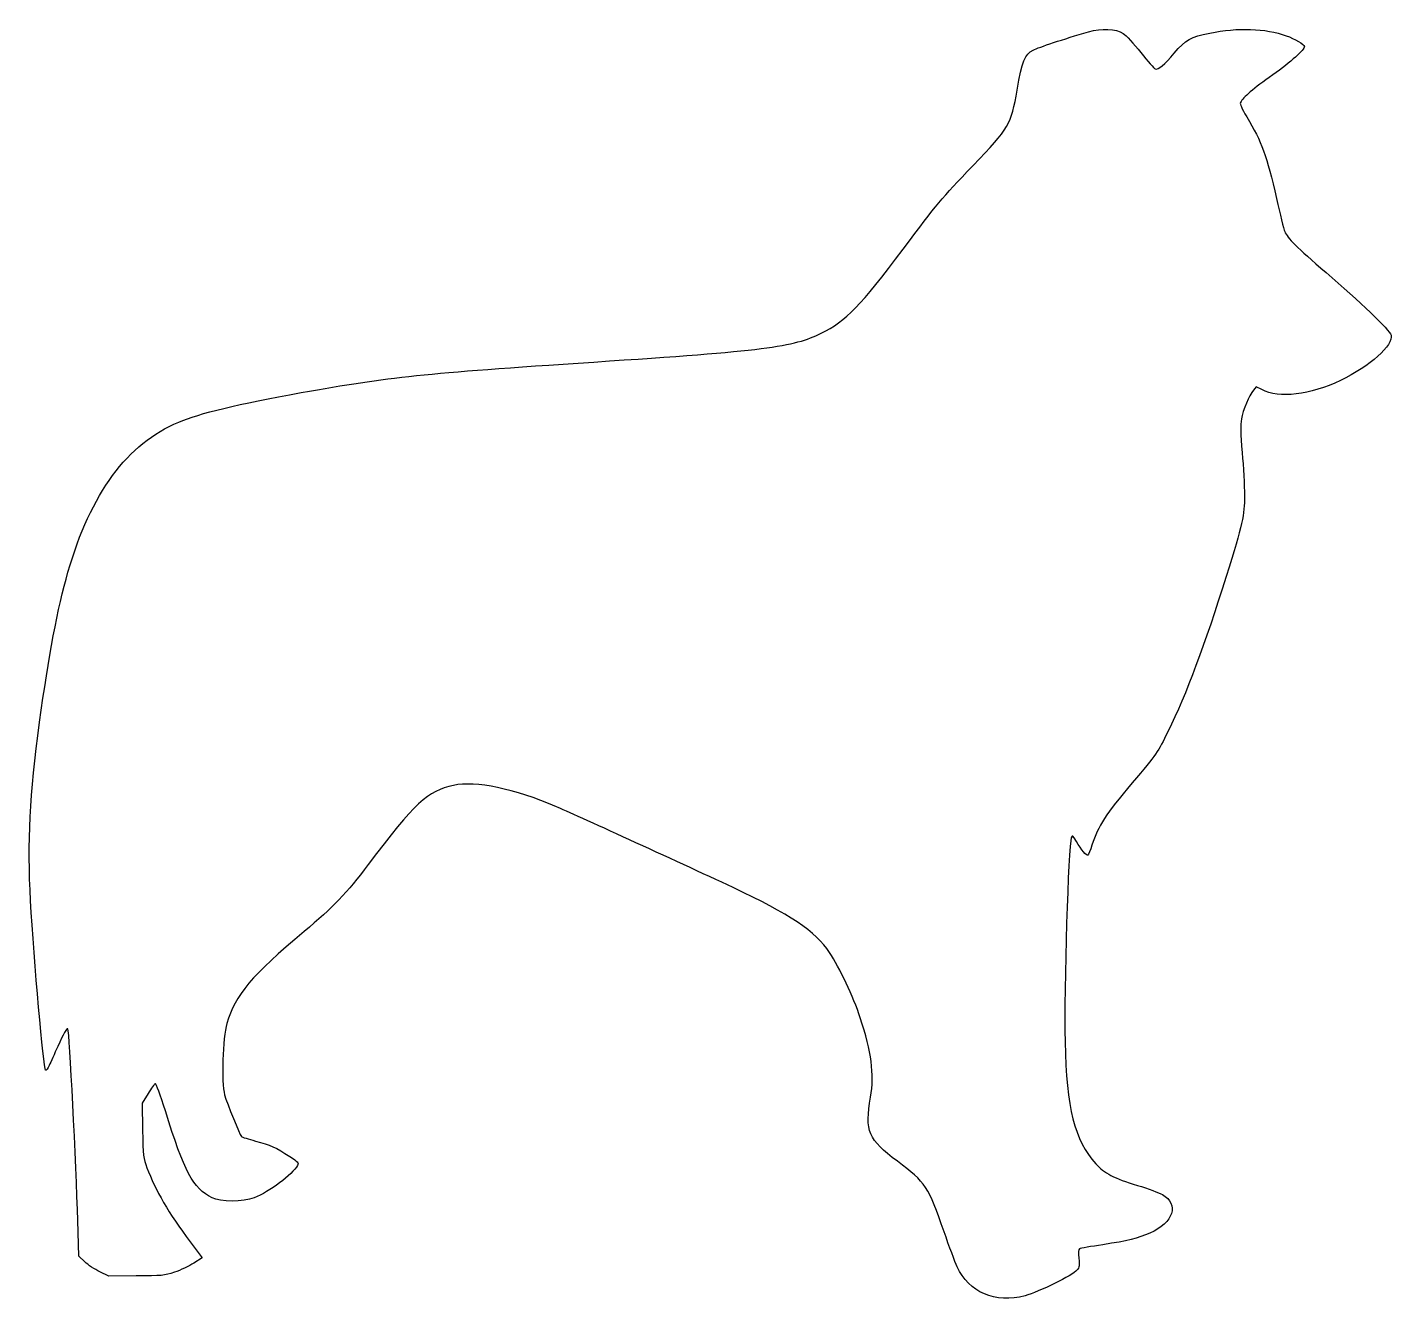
# Model space of a CAD drawing. Header units: centimetres. Extents: x -17.7 to 17.7, y -16.6 to 16.5.
import ezdxf

# ---------------------------------------------------------------- set-up
doc = ezdxf.new("R2010")
doc.units = ezdxf.units.CM
doc.header["$MEASUREMENT"] = 0
doc.layers.add('Layer 1', color=7, linetype='Continuous')

msp = doc.modelspace()

# ---------------------------------------------------------------- linework, layer by layer
at = {"layer": 'Layer 1'}
msp.add_open_spline([(9.78958, 16.36536), (9.14047, 16.17839), (8.50547, 15.96672), (8.3573, 15.89264), (8.3573, 15.89264), (8.13858, 15.77975), (8.06802, 15.61042), (7.94102, 14.85547), (7.94102, 14.85547), (7.78933, 13.96647), (7.73994, 13.8818), (6.80155, 12.90108), (6.80155, 12.90108), (5.95841, 12.02266), (5.88786, 11.938), (4.9918, 10.73855), (4.9918, 10.73855), (3.88055, 9.25688), (3.52072, 8.88647), (2.86808, 8.55838), (2.86808, 8.55838), (2.15194, 8.20207), (1.38994, 8.1033), (-3.01625, 7.81402), (-3.01625, 7.81402), (-7.49653, 7.51769), (-8.26911, 7.43655), (-10.59744, 7.02027), (-10.59744, 7.02027), (-12.23786, 6.72394), (-13.22916, 6.48758), (-13.76891, 6.25827), (-13.76891, 6.25827), (-15.09888, 5.70088), (-16.04785, 4.41677), (-16.63699, 2.37066), (-16.63699, 2.37066), (-16.90157, 1.43933), (-17.13793, 0.19755), (-17.37077, -1.51695), (-17.37077, -1.51695), (-17.6283, -3.41137), (-17.68827, -4.60023), (-17.6036, -6.13834), (-17.6036, -6.13834), (-17.51541, -7.70115), (-17.27199, -10.46692), (-17.21554, -10.5269), (-17.21554, -10.5269), (-17.20143, -10.54101), (-17.15557, -10.48809), (-17.12029, -10.40343), (-17.12029, -10.40343), (-17.08148, -10.31876), (-16.98271, -10.09651), (-16.90157, -9.91307), (-16.90157, -9.91307), (-16.75693, -9.58499), (-16.66521, -9.42624), (-16.63699, -9.45799), (-16.63699, -9.45799), (-16.59818, -9.4968), (-16.41827, -12.99988), (-16.38299, -14.42157), (-16.38299, -14.42157), (-16.38299, -14.42157), (-16.3583, -15.34585), (-16.3583, -15.34585), (-16.3583, -15.34585), (-16.3583, -15.34585), (-16.20308, -15.49049), (-16.20308, -15.49049), (-16.20308, -15.49049), (-16.11489, -15.5681), (-15.94202, -15.68452), (-15.8115, -15.74449), (-15.8115, -15.74449), (-15.8115, -15.74449), (-15.57514, -15.85738), (-15.57514, -15.85738), (-15.57514, -15.85738), (-15.57514, -15.85738), (-14.86958, -15.85385), (-14.86958, -15.85385), (-14.86958, -15.85385), (-14.1993, -15.85385), (-14.14991, -15.85032), (-13.87827, -15.7586), (-13.87827, -15.7586), (-13.72305, -15.70568), (-13.49727, -15.59985), (-13.37733, -15.52224), (-13.37733, -15.52224), (-13.37733, -15.52224), (-13.15861, -15.38466), (-13.15861, -15.38466), (-13.15861, -15.38466), (-13.15861, -15.38466), (-13.47258, -14.96838), (-13.47258, -14.96838), (-13.47258, -14.96838), (-14.02997, -14.22755), (-14.37216, -13.63841), (-14.59089, -13.0528), (-14.59089, -13.0528), (-14.68261, -12.80233), (-14.68967, -12.75294), (-14.70378, -12.08266), (-14.70378, -12.08266), (-14.70378, -12.08266), (-14.71436, -11.3771), (-14.71436, -11.3771), (-14.71436, -11.3771), (-14.71436, -11.3771), (-14.56267, -11.13368), (-14.56267, -11.13368), (-14.56267, -11.13368), (-14.478, -10.99962), (-14.39334, -10.88321), (-14.37217, -10.87615), (-14.37217, -10.87615), (-14.351, -10.86909), (-14.24164, -11.17248), (-14.11464, -11.57818), (-14.11464, -11.57818), (-13.62428, -13.15862), (-13.3985, -13.57843), (-12.90461, -13.83243), (-12.90461, -13.83243), (-12.68589, -13.94532), (-12.1038, -13.94532), (-11.811, -13.83243), (-11.811, -13.83243), (-11.42647, -13.68426), (-10.81969, -13.22918), (-10.69269, -12.99282), (-10.69269, -12.99282), (-10.65741, -12.92226), (-10.67505, -12.90463), (-10.89377, -12.75999), (-10.89377, -12.75999), (-11.24302, -12.52716), (-11.4053, -12.4566), (-11.77924, -12.36135), (-11.77924, -12.36135), (-11.96268, -12.31196), (-12.12849, -12.26257), (-12.14613, -12.24493), (-12.14613, -12.24493), (-12.18846, -12.2026), (-12.51302, -11.39474), (-12.58005, -11.1619), (-12.58005, -11.1619), (-12.66824, -10.85498), (-12.63297, -9.68376), (-12.52361, -9.31334), (-12.52361, -9.31334), (-12.30842, -8.58662), (-11.8745, -8.06803), (-10.51983, -6.93562), (-10.51983, -6.93562), (-9.77194, -6.3112), (-9.41564, -5.94079), (-8.86177, -5.20348), (-8.86177, -5.20348), (-7.65174, -3.59834), (-7.32366, -3.29142), (-6.65338, -3.15031), (-6.65338, -3.15031), (-6.07835, -3.03037), (-5.07646, -3.23498), (-3.98638, -3.70417), (-3.98638, -3.70417), (-3.55952, -3.88409), (-0.9031, -5.10117), (0.58562, -5.79614), (0.58562, -5.79614), (2.04612, -6.477), (2.72345, -6.93208), (3.08329, -7.47889), (3.08329, -7.47889), (3.34787, -7.88106), (3.70065, -8.62542), (3.88057, -9.1687), (3.88057, -9.1687), (4.17338, -10.06123), (4.24746, -10.61862), (4.14515, -11.22187), (4.14515, -11.22187), (3.99698, -12.1144), (4.08165, -12.31548), (4.84365, -12.88698), (4.84365, -12.88698), (5.5739, -13.43379), (5.65151, -13.5502), (6.05015, -14.71084), (6.05015, -14.71084), (6.18068, -15.08831), (6.33237, -15.49753), (6.38529, -15.61748), (6.38529, -15.61748), (6.68515, -16.27717), (7.38365, -16.57351), (8.14918, -16.3689), (8.14918, -16.3689), (8.49137, -16.27718), (9.39449, -15.83268), (9.48974, -15.70568), (9.48974, -15.70568), (9.55324, -15.62454), (9.5603, -15.58574), (9.54266, -15.39524), (9.54266, -15.39524), (9.52502, -15.2506), (9.53208, -15.16946), (9.55677, -15.15535), (9.55677, -15.15535), (9.57794, -15.14124), (9.8531, -15.09185), (10.16355, -15.04599), (10.16355, -15.04599), (10.80561, -14.94721), (11.07019, -14.88371), (11.37711, -14.74613), (11.37711, -14.74613), (11.99094, -14.47449), (12.14617, -13.99824), (11.70167, -13.74777), (11.70167, -13.74777), (11.62053, -13.69838), (11.33125, -13.59255), (11.05961, -13.51141), (11.05961, -13.51141), (10.44225, -13.32444), (10.20236, -13.20097), (9.98011, -12.95049), (9.98011, -12.95049), (9.42625, -12.33313), (9.22164, -11.51821), (9.18283, -9.7896), (9.18283, -9.7896), (9.15461, -8.44904), (9.2675, -4.71313), (9.34511, -4.50499), (9.34511, -4.50499), (9.37333, -4.43443), (9.38392, -4.44149), (9.47564, -4.60024), (9.47564, -4.60024), (9.6097, -4.82602), (9.7367, -4.97771), (9.77197, -4.95655), (9.77197, -4.95655), (9.78961, -4.94597), (9.83547, -4.82955), (9.8778, -4.69902), (9.8778, -4.69902), (10.04713, -4.19102), (10.23058, -3.90174), (10.91849, -3.08683), (10.91849, -3.08683), (11.5676, -2.3213), (11.57818, -2.30366), (11.85335, -1.74627), (11.85335, -1.74627), (12.31902, -0.79377), (12.80585, 0.4974), (13.35266, 2.25776), (13.35266, 2.25776), (13.78658, 3.6477), (13.82891, 3.83115), (13.82891, 4.35326), (13.82891, 4.35326), (13.82891, 4.60726), (13.80422, 5.1082), (13.76894, 5.46451), (13.76894, 5.46451), (13.72308, 5.97251), (13.71955, 6.16654), (13.74777, 6.3394), (13.74777, 6.3394), (13.7901, 6.57223), (13.94533, 6.94265), (14.06527, 7.08729), (14.06527, 7.08729), (14.06527, 7.08729), (14.1323, 7.16843), (14.1323, 7.16843), (14.1323, 7.16843), (14.1323, 7.16843), (14.27694, 7.09787), (14.27694, 7.09787), (14.27694, 7.09787), (14.7285, 6.86504), (15.51872, 6.96029), (16.316, 7.33776), (16.316, 7.33776), (17.07094, 7.69759), (17.69183, 8.25498), (17.62481, 8.51251), (17.62481, 8.51251), (17.59659, 8.62893), (16.78873, 9.40504), (15.94559, 10.12823), (15.94559, 10.12823), (15.16948, 10.79498), (14.9437, 11.01723), (14.86962, 11.19362), (14.86962, 11.19362), (14.84493, 11.25712), (14.74968, 11.64165), (14.65795, 12.04734), (14.65795, 12.04734), (14.40395, 13.16565), (14.28048, 13.50784), (13.88537, 14.16401), (13.88537, 14.16401), (13.75484, 14.38626), (13.70545, 14.49915), (13.72309, 14.53795), (13.72309, 14.53795), (13.79365, 14.66848), (14.05823, 14.89426), (14.55917, 15.25056), (14.55917, 15.25056), (15.03542, 15.58923), (15.38114, 15.89967), (15.38114, 15.98434), (15.38114, 15.98434), (15.38114, 16.03726), (15.12361, 16.18895), (14.91195, 16.26303), (14.91195, 16.26303), (14.36514, 16.45706), (13.65606, 16.48175), (12.92934, 16.33359), (12.92934, 16.33359), (12.44603, 16.23834), (12.30492, 16.1572), (12.01212, 15.81148), (12.01212, 15.81148), (11.75812, 15.50809), (11.59231, 15.37404), (11.51823, 15.40579), (11.51823, 15.40579), (11.49354, 15.41285), (11.3242, 15.60335), (11.14429, 15.82912), (11.14429, 15.82912), (10.96437, 16.0549), (10.75623, 16.27715), (10.68568, 16.32301), (10.68568, 16.32301), (10.49871, 16.44648), (10.12476, 16.46412), (9.78962, 16.36534), (9.78962, 16.36534), (9.78962, 16.36534), (9.78958, 16.36536), (9.78958, 16.36536)], degree=3, knots=[0, 0, 0, 0, 0.01098901, 0.01098901, 0.01098901, 0.01098901, 0.02197802, 0.02197802, 0.02197802, 0.02197802, 0.03296703, 0.03296703, 0.03296703, 0.03296703, 0.04395604, 0.04395604, 0.04395604, 0.04395604, 0.05494505, 0.05494505, 0.05494505, 0.05494505, 0.06593407, 0.06593407, 0.06593407, 0.06593407, 0.07692308, 0.07692308, 0.07692308, 0.07692308, 0.08791209, 0.08791209, 0.08791209, 0.08791209, 0.0989011, 0.0989011, 0.0989011, 0.0989011, 0.10989011, 0.10989011, 0.10989011, 0.10989011, 0.12087912, 0.12087912, 0.12087912, 0.12087912, 0.13186813, 0.13186813, 0.13186813, 0.13186813, 0.14285714, 0.14285714, 0.14285714, 0.14285714, 0.15384615, 0.15384615, 0.15384615, 0.15384615, 0.16483516, 0.16483516, 0.16483516, 0.16483516, 0.17582418, 0.17582418, 0.17582418, 0.17582418, 0.18681319, 0.18681319, 0.18681319, 0.18681319, 0.1978022, 0.1978022, 0.1978022, 0.1978022, 0.20879121, 0.20879121, 0.20879121, 0.20879121, 0.21978022, 0.21978022, 0.21978022, 0.21978022, 0.23076923, 0.23076923, 0.23076923, 0.23076923, 0.24175824, 0.24175824, 0.24175824, 0.24175824, 0.25274725, 0.25274725, 0.25274725, 0.25274725, 0.26373626, 0.26373626, 0.26373626, 0.26373626, 0.27472527, 0.27472527, 0.27472527, 0.27472527, 0.28571429, 0.28571429, 0.28571429, 0.28571429, 0.2967033, 0.2967033, 0.2967033, 0.2967033, 0.30769231, 0.30769231, 0.30769231, 0.30769231, 0.31868132, 0.31868132, 0.31868132, 0.31868132, 0.32967033, 0.32967033, 0.32967033, 0.32967033, 0.34065934, 0.34065934, 0.34065934, 0.34065934, 0.35164835, 0.35164835, 0.35164835, 0.35164835, 0.36263736, 0.36263736, 0.36263736, 0.36263736, 0.37362637, 0.37362637, 0.37362637, 0.37362637, 0.38461538, 0.38461538, 0.38461538, 0.38461538, 0.3956044, 0.3956044, 0.3956044, 0.3956044, 0.40659341, 0.40659341, 0.40659341, 0.40659341, 0.41758242, 0.41758242, 0.41758242, 0.41758242, 0.42857143, 0.42857143, 0.42857143, 0.42857143, 0.43956044, 0.43956044, 0.43956044, 0.43956044, 0.45054945, 0.45054945, 0.45054945, 0.45054945, 0.46153846, 0.46153846, 0.46153846, 0.46153846, 0.47252747, 0.47252747, 0.47252747, 0.47252747, 0.48351648, 0.48351648, 0.48351648, 0.48351648, 0.49450549, 0.49450549, 0.49450549, 0.49450549, 0.50549451, 0.50549451, 0.50549451, 0.50549451, 0.51648352, 0.51648352, 0.51648352, 0.51648352, 0.52747253, 0.52747253, 0.52747253, 0.52747253, 0.53846154, 0.53846154, 0.53846154, 0.53846154, 0.54945055, 0.54945055, 0.54945055, 0.54945055, 0.56043956, 0.56043956, 0.56043956, 0.56043956, 0.57142857, 0.57142857, 0.57142857, 0.57142857, 0.58241758, 0.58241758, 0.58241758, 0.58241758, 0.59340659, 0.59340659, 0.59340659, 0.59340659, 0.6043956, 0.6043956, 0.6043956, 0.6043956, 0.61538462, 0.61538462, 0.61538462, 0.61538462, 0.62637363, 0.62637363, 0.62637363, 0.62637363, 0.63736264, 0.63736264, 0.63736264, 0.63736264, 0.64835165, 0.64835165, 0.64835165, 0.64835165, 0.65934066, 0.65934066, 0.65934066, 0.65934066, 0.67032967, 0.67032967, 0.67032967, 0.67032967, 0.68131868, 0.68131868, 0.68131868, 0.68131868, 0.69230769, 0.69230769, 0.69230769, 0.69230769, 0.7032967, 0.7032967, 0.7032967, 0.7032967, 0.71428571, 0.71428571, 0.71428571, 0.71428571, 0.72527473, 0.72527473, 0.72527473, 0.72527473, 0.73626374, 0.73626374, 0.73626374, 0.73626374, 0.74725275, 0.74725275, 0.74725275, 0.74725275, 0.75824176, 0.75824176, 0.75824176, 0.75824176, 0.76923077, 0.76923077, 0.76923077, 0.76923077, 0.78021978, 0.78021978, 0.78021978, 0.78021978, 0.79120879, 0.79120879, 0.79120879, 0.79120879, 0.8021978, 0.8021978, 0.8021978, 0.8021978, 0.81318681, 0.81318681, 0.81318681, 0.81318681, 0.82417582, 0.82417582, 0.82417582, 0.82417582, 0.83516484, 0.83516484, 0.83516484, 0.83516484, 0.84615385, 0.84615385, 0.84615385, 0.84615385, 0.85714286, 0.85714286, 0.85714286, 0.85714286, 0.86813187, 0.86813187, 0.86813187, 0.86813187, 0.87912088, 0.87912088, 0.87912088, 0.87912088, 0.89010989, 0.89010989, 0.89010989, 0.89010989, 0.9010989, 0.9010989, 0.9010989, 0.9010989, 0.91208791, 0.91208791, 0.91208791, 0.91208791, 0.92307692, 0.92307692, 0.92307692, 0.92307692, 0.93406593, 0.93406593, 0.93406593, 0.93406593, 0.94505495, 0.94505495, 0.94505495, 0.94505495, 0.95604396, 0.95604396, 0.95604396, 0.95604396, 0.96703297, 0.96703297, 0.96703297, 0.96703297, 0.97802198, 0.97802198, 0.97802198, 0.97802198, 1, 1, 1, 1], dxfattribs=at)

doc.saveas('drawing.dxf')
